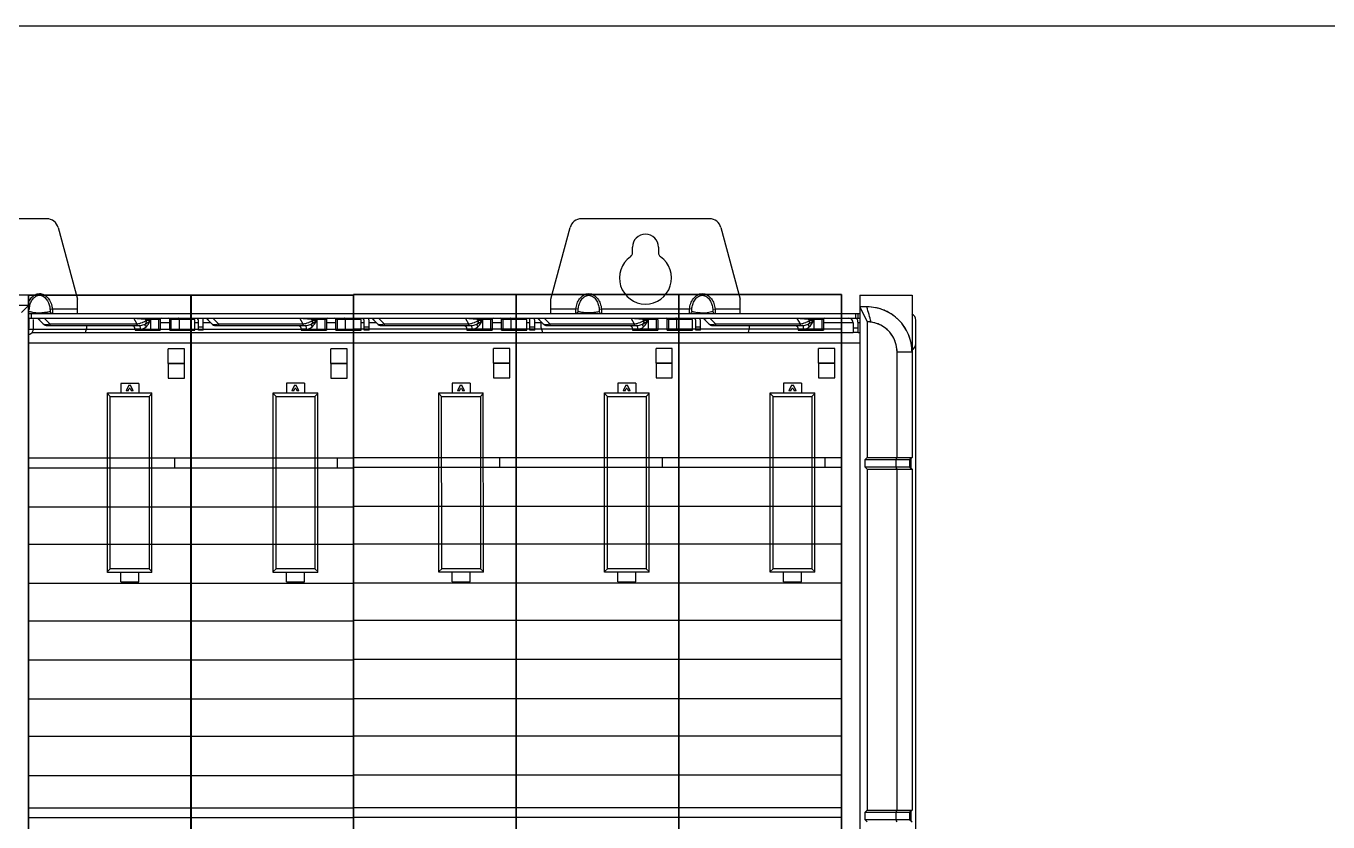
# Model space of a CAD drawing. Header units: millimetres. Extents: x 30557 to 235556, y -116603 to -73383.
# Drawn here: x 53030.9 to 53306.5, y -74001.9 to -73833.4 of the extents above; entities that cross this region are included whole.
import ezdxf

# ---------------------------------------------------------------- set-up
doc = ezdxf.new("R2010")
doc.units = ezdxf.units.MM

# ---------------------------------------------------------------- blocks, each defined once
blk = doc.blocks.new('1756-A10-Z')
at = {"color": 7, "linetype": 'Continuous'}
for p, q in [((215.51, 24.85), (188.4, 24.85)), ((355.83, 24.85), (328.72, 24.85)), ((217.93, 22.99), (222, 7.81)), ((322.23, 7.81), (326.3, 22.99)), ((358.25, 22.99), (362.32, 7.81)), ((339.52, 17.64), (339.52, 18.83)), ((345.03, 18.83), (345.03, 17.64)), ((211.64, 8.7), (201.72, 8.7)), ((211.64, -136.82), (211.64, 8.7)), ((387.68, 8.71), (398.7, 8.71)), ((387.68, 8.71), (387.68, -136.42)), ((398.7, 8.71), (398.7, -25.67)), ((211.64, 6.5), (201.72, 6.5)), ((211.64, 6.5), (210.14, 5)), ((222, 4.8), (222, 7.81)), ((322.23, 4.8), (322.23, 7.81)), ((362.32, 4.8), (362.32, 7.81)), ((389.15, 6.2), (387.68, 6.2)), ((387.68, 6.2), (389.18, 3.05)), ((211.64, 4.8), (387.68, 4.8)), ((211.64, 3.8), (387.68, 3.8)), ((211.69, 3.55), (211.69, 1.69)), ((212.24, 4.8), (212.24, 3.8)), ((212.69, 1.69), (212.69, 3.55)), ((213.64, 3.72), (214.77, 2.59)), ((239.54, 3.55), (239.54, 1.25)), ((241.55, 1.25), (241.55, 3.55)), ((246.87, 1.25), (246.87, 3.55)), ((247.66, 1.25), (247.66, 3.3)), ((248.66, 1.25), (248.66, 3.3)), ((249.32, 3.72), (250.46, 2.59)), ((274.72, 3.55), (274.72, 1.25)), ((276.73, 1.25), (276.73, 3.55)), ((282.05, 1.25), (282.05, 3.55)), ((282.74, 1.25), (282.74, 3.3)), ((283.74, 1.25), (283.74, 3.3)), ((284.4, 3.72), (285.53, 2.59)), ((309.8, 3.55), (309.8, 1.25)), ((311.81, 1.25), (311.81, 3.55)), ((317.13, 1.25), (317.13, 3.55)), ((317.82, 1.25), (317.82, 3.3)), ((318.82, 1.25), (318.82, 3.3)), ((319.48, 3.72), (320.61, 2.59)), ((320.22, 1.79), (320.22, 2.98)), ((344.88, 3.55), (344.88, 1.25)), ((346.88, 1.25), (346.88, 3.55)), ((352.21, 1.25), (352.21, 3.55)), ((352.9, 1.25), (352.9, 3.3)), ((353.9, 1.25), (353.9, 3.3)), ((354.56, 3.72), (355.69, 2.59)), ((379.96, 3.55), (379.96, 1.25)), ((386.27, 2.8), (386.27, 0.79)), ((386.73, 4.8), (386.73, 3.8)), ((387.28, 0.79), (387.28, 2.8)), ((389.18, 3.05), (389.18, -25.67)), ((399.5, -131.13), (399.5, 3.42)), ((212.35, 0.78), (386.27, 0.78)), ((215.59, 2.25), (235.09, 2.25)), ((223.74, 0.78), (224.01, 1.79)), ((224.01, 1.79), (224.01, 2.25)), ((234.22, 1.5), (234.22, 1.25)), ((234.22, 1.25), (239.54, 1.25)), ((241.55, 1.25), (246.87, 1.25)), ((248.66, 1.25), (247.66, 1.25)), ((251.27, 2.25), (270.27, 2.25)), ((269.4, 1.5), (269.4, 1.25)), ((269.4, 1.25), (274.72, 1.25)), ((276.73, 1.25), (282.05, 1.25)), ((283.74, 1.25), (282.74, 1.25)), ((286.35, 2.25), (305.35, 2.25)), ((304.47, 1.5), (304.47, 1.25)), ((304.47, 1.25), (309.8, 1.25)), ((311.81, 1.25), (317.13, 1.25)), ((318.82, 1.25), (317.82, 1.25)), ((320.22, 1.79), (320.5, 0.78)), ((321.43, 2.25), (340.43, 2.25)), ((339.55, 1.5), (339.55, 1.25)), ((339.55, 1.25), (344.88, 1.25)), ((346.88, 1.25), (352.21, 1.25)), ((353.9, 1.25), (352.9, 1.25)), ((356.51, 2.25), (375.51, 2.25)), ((364.05, 0.78), (364.32, 1.79)), ((364.32, 1.79), (364.32, 2.25)), ((374.63, 1.5), (374.63, 1.25)), ((374.63, 1.25), (379.96, 1.25)), ((387.28, 0.79), (386.27, 0.79)), ((387.28, 0.78), (387.68, 0.78)), ((211.64, -1.44), (387.68, -1.42)), ((395.54, -25.67), (395.54, -3.35)), ((231.17, -9.99), (231.17, -12.02)), ((234.98, -9.99), (231.17, -9.99)), ((232.88, -10.39), (232.32, -11.59)), ((232.88, -10.39), (233.27, -10.39)), ((233.83, -11.59), (233.27, -10.39)), ((234.98, -9.99), (234.98, -12.02)), ((270.06, -9.98), (266.24, -9.98)), ((266.24, -9.98), (266.25, -12.01)), ((267.96, -10.38), (267.4, -11.59)), ((267.96, -10.38), (268.35, -10.38)), ((268.91, -11.59), (268.35, -10.38)), ((270.06, -9.98), (270.06, -12.01)), ((305.14, -9.98), (301.32, -9.98)), ((301.32, -9.98), (301.32, -12.01)), ((303.04, -10.38), (302.48, -11.58)), ((303.04, -10.38), (303.42, -10.38)), ((303.99, -11.58), (303.42, -10.38)), ((305.14, -9.98), (305.14, -12.01)), ((340.22, -9.97), (336.4, -9.97)), ((336.4, -9.97), (336.4, -12)), ((338.12, -10.37), (337.56, -11.58)), ((338.12, -10.37), (338.5, -10.37)), ((339.06, -11.58), (338.5, -10.37)), ((340.22, -9.97), (340.22, -12)), ((375.3, -9.97), (371.48, -9.97)), ((371.48, -9.97), (371.48, -12)), ((373.2, -10.37), (372.64, -11.57)), ((373.2, -10.37), (373.58, -10.37)), ((374.14, -11.57), (373.58, -10.37)), ((375.3, -9.97), (375.3, -12)), ((228.36, -12.02), (237.79, -12.01)), ((228.37, -50), (228.36, -12.02)), ((228.36, -12.17), (228.97, -12.77)), ((228.97, -49.25), (228.97, -12.77)), ((228.97, -12.77), (237.18, -12.77)), ((232.72, -11.59), (232.32, -11.59)), ((232.72, -11.59), (232.95, -11.1)), ((233.2, -11.1), (232.95, -11.1)), ((233.2, -11.1), (233.43, -11.59)), ((233.83, -11.59), (233.43, -11.59)), ((237.79, -12.17), (237.18, -12.77)), ((237.18, -12.77), (237.19, -49.25)), ((237.79, -50), (237.79, -12.01)), ((263.44, -12.01), (272.87, -12.01)), ((263.45, -50), (263.44, -12.01)), ((263.44, -12.16), (264.05, -12.76)), ((264.05, -12.76), (272.26, -12.76)), ((264.05, -49.25), (264.05, -12.76)), ((267.8, -11.59), (267.4, -11.59)), ((267.8, -11.59), (268.03, -11.09)), ((268.27, -11.09), (268.03, -11.09)), ((268.27, -11.09), (268.51, -11.59)), ((268.91, -11.59), (268.51, -11.59)), ((272.87, -12.16), (272.26, -12.76)), ((272.26, -12.76), (272.27, -49.25)), ((272.87, -50), (272.87, -12.01)), ((298.52, -12.01), (307.94, -12.01)), ((298.53, -49.99), (298.52, -12.01)), ((298.52, -12.16), (299.12, -12.76)), ((299.12, -12.76), (307.34, -12.76)), ((299.13, -49.24), (299.12, -12.76)), ((302.88, -11.58), (302.48, -11.58)), ((302.88, -11.58), (303.11, -11.09)), ((303.35, -11.09), (303.11, -11.09)), ((303.35, -11.09), (303.58, -11.58)), ((303.99, -11.58), (303.58, -11.58)), ((307.94, -12.16), (307.34, -12.76)), ((307.34, -12.76), (307.35, -49.24)), ((307.95, -49.99), (307.94, -12.01)), ((333.6, -12), (343.02, -12)), ((333.61, -49.99), (333.6, -12)), ((333.6, -12.15), (334.2, -12.76)), ((334.2, -12.76), (342.42, -12.75)), ((334.21, -49.24), (334.2, -12.76)), ((337.96, -11.58), (337.56, -11.58)), ((337.96, -11.58), (338.19, -11.08)), ((338.43, -11.08), (338.19, -11.08)), ((338.43, -11.08), (338.66, -11.58)), ((339.06, -11.58), (338.66, -11.58)), ((343.02, -12.15), (342.42, -12.75)), ((342.42, -12.75), (342.43, -49.24)), ((343.03, -49.99), (343.02, -12)), ((368.68, -12), (378.1, -12)), ((368.69, -49.99), (368.68, -12)), ((368.68, -12.15), (369.28, -12.75)), ((369.28, -12.75), (377.5, -12.75)), ((369.29, -49.23), (369.28, -12.75)), ((373.04, -11.57), (372.64, -11.57)), ((373.04, -11.57), (373.27, -11.08)), ((373.51, -11.08), (373.27, -11.08)), ((373.51, -11.08), (373.74, -11.57)), ((374.14, -11.57), (373.74, -11.57)), ((378.1, -12.15), (377.5, -12.75)), ((377.5, -12.75), (377.51, -49.23)), ((378.11, -49.98), (378.1, -12)), ((388.68, -26.17), (389.18, -25.67)), ((398.2, -26.17), (388.68, -26.17)), ((388.68, -26.17), (388.68, -27.67)), ((389.18, -25.67), (398.7, -25.67)), ((395.32, -27.67), (395.32, -26.17)), ((398.7, -25.67), (398.2, -26.17)), ((398.2, -26.17), (398.2, -27.67)), ((398.5, -27.97), (398.5, -25.87)), ((388.68, -27.67), (398.2, -27.67)), ((388.68, -27.67), (389.18, -28.17)), ((389.18, -28.17), (398.7, -28.17)), ((389.18, -28.17), (389.18, -100.34)), ((395.54, -100.34), (395.54, -28.17)), ((398.2, -27.67), (398.7, -28.17)), ((398.7, -28.17), (398.7, -100.34)), ((228.37, -49.85), (228.97, -49.25)), ((237.19, -49.25), (228.97, -49.25)), ((237.79, -49.85), (237.19, -49.25)), ((263.45, -49.85), (264.05, -49.25)), ((272.27, -49.25), (264.05, -49.25)), ((272.87, -49.85), (272.27, -49.25)), ((298.53, -49.84), (299.13, -49.24)), ((307.35, -49.24), (299.13, -49.24)), ((307.95, -49.84), (307.35, -49.24)), ((333.61, -49.84), (334.21, -49.24)), ((342.43, -49.24), (334.21, -49.24)), ((343.03, -49.84), (342.43, -49.24)), ((368.69, -49.84), (369.29, -49.23)), ((377.51, -49.23), (369.29, -49.23)), ((378.11, -49.83), (377.51, -49.23)), ((237.79, -50), (228.37, -50)), ((231.17, -52.03), (231.17, -50)), ((231.17, -52.03), (234.99, -52.03)), ((234.99, -52.03), (234.99, -50)), ((272.87, -50), (263.45, -50)), ((266.25, -52.03), (266.25, -50)), ((266.25, -52.03), (270.07, -52.03)), ((270.07, -52.03), (270.07, -50)), ((307.95, -49.99), (298.53, -49.99)), ((301.33, -52.02), (301.33, -49.99)), ((301.33, -52.02), (305.15, -52.02)), ((305.15, -52.02), (305.15, -49.99)), ((343.03, -49.99), (333.61, -49.99)), ((336.41, -52.02), (336.41, -49.99)), ((336.41, -52.02), (340.23, -52.02)), ((340.23, -52.02), (340.23, -49.99)), ((378.11, -49.98), (368.69, -49.99)), ((371.49, -52.02), (371.49, -49.99)), ((371.49, -52.02), (375.31, -52.01)), ((375.31, -52.01), (375.31, -49.99)), ((388.68, -100.84), (389.18, -100.34)), ((398.2, -100.84), (388.68, -100.84)), ((388.68, -100.84), (388.68, -102.34)), ((389.18, -100.34), (398.7, -100.34)), ((395.32, -102.34), (395.32, -100.84)), ((398.7, -100.34), (398.2, -100.84)), ((398.2, -100.84), (398.2, -102.34)), ((398.5, -102.64), (398.5, -100.54)), ((388.68, -102.34), (398.2, -102.34)), ((388.68, -102.34), (389.18, -102.84)), ((398.2, -102.34), (398.7, -102.84))]:
    blk.add_line(p, q, dxfattribs=at)
at = {"color": 9, "linetype": 'Continuous'}
for p, q in [((211.76, 5.74), (211.64, 5.76)), ((211.75, 5.51), (211.76, 5.74)), ((216.2, 5.74), (216.7, 5.8)), ((216.7, 5.8), (222, 5.8)), ((322.23, 5.8), (327.53, 5.8)), ((328.03, 5.74), (327.53, 5.8)), ((332.47, 5.74), (332.96, 5.8)), ((332.96, 5.8), (351.59, 5.8)), ((352.08, 5.74), (351.59, 5.8)), ((356.52, 5.74), (357.01, 5.8)), ((357.01, 5.8), (362.32, 5.8)), ((211.74, 3.8), (211.74, 4.8)), ((212.6, 5.02), (212.33, 5.06)), ((213.22, 4.97), (212.6, 5.02)), ((215.07, 4.99), (214.45, 4.95)), ((216.19, 2.59), (215.06, 3.72)), ((233.92, 3.72), (215.06, 3.72)), ((233.92, 3.72), (234.57, 2.59)), ((239.54, 3.55), (236.58, 3.55)), ((236.66, 3.41), (236.58, 3.55)), ((236.66, 3.41), (237.49, 3.41)), ((237.49, 3.41), (237.49, 1.25)), ((239.27, 1.25), (239.27, 3.55)), ((241.55, 2.8), (239.54, 2.8)), ((246.87, 3.55), (241.55, 3.55)), ((241.81, 3.55), (241.81, 1.25)), ((243.6, 1.25), (243.6, 3.55)), ((247.66, 2.8), (246.87, 2.8)), ((250.25, 2.8), (248.66, 2.8)), ((269.1, 3.72), (250.74, 3.72)), ((251.87, 2.59), (250.74, 3.72)), ((269.1, 3.72), (269.75, 2.59)), ((274.72, 3.55), (271.76, 3.55)), ((271.84, 3.41), (271.76, 3.55)), ((271.84, 3.41), (272.67, 3.41)), ((272.67, 3.41), (272.67, 1.25)), ((274.45, 1.25), (274.45, 3.55)), ((276.73, 2.8), (274.72, 2.8)), ((282.05, 3.55), (276.73, 3.55)), ((276.99, 3.55), (276.99, 1.25)), ((278.78, 1.25), (278.78, 3.55)), ((282.74, 2.8), (282.05, 2.8)), ((285.33, 2.8), (283.74, 2.8)), ((304.18, 3.72), (285.82, 3.72)), ((286.95, 2.59), (285.82, 3.72)), ((304.18, 3.72), (304.83, 2.59)), ((309.8, 3.55), (306.84, 3.55)), ((306.92, 3.41), (306.84, 3.55)), ((306.92, 3.41), (307.75, 3.41)), ((307.75, 3.41), (307.75, 1.25)), ((309.53, 1.25), (309.53, 3.55)), ((311.81, 2.8), (309.8, 2.8)), ((317.13, 3.55), (311.81, 3.55)), ((312.07, 3.55), (312.07, 1.25)), ((313.86, 1.25), (313.86, 3.55)), ((317.82, 2.8), (317.13, 2.8)), ((320.22, 2.8), (318.82, 2.8)), ((339.26, 3.72), (320.9, 3.72)), ((322.03, 2.59), (320.9, 3.72)), ((329.79, 4.95), (329.17, 4.99)), ((339.26, 3.72), (339.91, 2.59)), ((344.88, 3.55), (341.92, 3.55)), ((342, 3.41), (341.92, 3.55)), ((342, 3.41), (342.83, 3.41)), ((342.83, 3.41), (342.83, 1.25)), ((344.61, 1.25), (344.61, 3.55)), ((352.21, 3.55), (346.88, 3.55)), ((347.15, 3.55), (347.15, 1.25)), ((348.94, 1.25), (348.94, 3.55)), ((352.11, 5.22), (352.08, 5.24)), ((352.21, 5.17), (352.11, 5.22)), ((352.92, 5.02), (352.64, 5.06)), ((353.84, 4.95), (353.22, 4.99)), ((374.34, 3.72), (355.98, 3.72)), ((357.11, 2.59), (355.98, 3.72)), ((374.34, 3.72), (374.99, 2.59)), ((379.96, 3.55), (376.99, 3.55)), ((377.08, 3.41), (376.99, 3.55)), ((377.08, 3.41), (377.91, 3.41)), ((377.91, 3.41), (377.91, 1.25)), ((379.69, 1.25), (379.69, 3.55)), ((386.27, 2.8), (379.96, 2.8)), ((387.24, 4.8), (387.24, 3.8)), ((387.68, 2.8), (387.28, 2.8)), ((216.19, 2.59), (216.19, 2.25)), ((216.19, 2.59), (234.57, 2.59)), ((235.36, 1.5), (234.22, 1.5)), ((234.57, 2.59), (234.57, 2.25)), ((247.66, 2), (248.66, 2)), ((251.87, 2.59), (251.87, 2.25)), ((251.87, 2.59), (269.75, 2.59)), ((270.54, 1.5), (269.4, 1.5)), ((269.75, 2.59), (269.75, 2.25)), ((282.74, 2), (283.74, 2)), ((286.95, 2.59), (304.83, 2.59)), ((286.95, 2.59), (286.95, 2.25)), ((305.62, 1.5), (304.47, 1.5)), ((304.83, 2.59), (304.83, 2.25)), ((317.82, 2), (318.82, 2)), ((322.03, 2.59), (339.91, 2.59)), ((322.03, 2.59), (322.03, 2.25)), ((340.7, 1.5), (339.55, 1.5)), ((339.91, 2.59), (339.91, 2.25)), ((352.9, 2), (353.9, 2)), ((357.11, 2.59), (374.99, 2.59)), ((357.11, 2.59), (357.11, 2.25)), ((375.77, 1.5), (374.63, 1.5)), ((374.99, 2.59), (374.99, 2.25)), ((386.27, 1.79), (387.28, 1.79)), ((398.7, -3.35), (395.54, -3.35))]:
    blk.add_line(p, q, dxfattribs=at)
at = {"color": 7, "linetype": 'Continuous'}
for centre, radius, start, end in [((215.51, 22.34), 2.51, 15, 90), ((328.72, 22.34), 2.51, 90, 165), ((355.83, 22.34), 2.51, 15, 90), ((342.27, 18.83), 2.76, 0, 180), ((342.27, 12.32), 5.51, 125.2344, 54.7093), ((338.52, 17.64), 1, 305.2344, 0), ((346.03, 17.64), 1, 180, 234.7656), ((389.14, -3.36), 9.56, 78.8814, 89.9549), ((389.15, -3.35), 9.55, 0, 90), ((389.13, -3.46), 9.67, 74.2234, 78.9003), ((389.15, -3.37), 9.57, 67.5257, 74.2309), ((212.94, 3.55), 1.25, 167.9821, 180), ((239.79, 3.55), 0.251, 90, 180), ((241.3, 3.55), 0.251, 0, 90), ((247.16, 3.3), 0.501, 0, 59.8811), ((247.16, 3.3), 1.5, 0, 19.7047), ((274.97, 3.55), 0.251, 90, 180), ((276.48, 3.55), 0.251, 0, 90), ((282.24, 3.3), 0.501, 0, 59.8811), ((282.24, 3.3), 1.5, 0, 19.7047), ((310.05, 3.55), 0.251, 90, 180), ((311.55, 3.55), 0.251, 0, 90), ((317.32, 3.3), 0.501, 0, 59.8811), ((317.32, 3.3), 1.5, 0, 19.7047), ((346.63, 3.55), 0.251, 0, 90), ((352.4, 3.3), 0.501, 0, 59.8811), ((352.4, 3.3), 1.5, 0, 19.7047), ((380.21, 3.55), 0.251, 90, 180), ((385.27, 2.8), 1, 0, 90), ((385.27, 2.8), 2, 0, 30.6086), ((389.15, -3.36), 6.4, 81.7965, 89.7258), ((389.15, -3.34), 6.39, 88.9647, 89.7305), ((389.15, -3.35), 6.39, 87.0836, 88.9645), ((389.15, -3.35), 6.4, 84.4388, 87.0836), ((389.15, -3.35), 6.39, 82.5776, 84.4388), ((389.15, -3.34), 6.39, 81.7918, 82.5774), ((389.14, -3.38), 6.42, 68.205, 81.7517), ((389.15, -3.35), 6.39, 0, 81.7918), ((389.19, -3.28), 9.48, 61.945, 67.5057), ((389.15, -3.34), 9.54, 55.9434, 61.942), ((389.13, -3.37), 9.58, 48.7747, 55.9401), ((389.14, -3.36), 9.56, 44.4925, 48.772), ((389.13, -3.37), 9.58, 34.5763, 44.4814), ((398.13, 3.42), 1.38, 0, 67.3162), ((211.19, 1.69), 1.5, 287.7984, 0), ((211.19, 1.69), 0.501, 337.3432, 0), ((215.59, 3.41), 1.15, 225.0001, 270), ((233.46, 1.5), 0.752, 0, 60), ((251.27, 3.41), 1.15, 225.0001, 270), ((268.64, 1.5), 0.752, 0, 60), ((286.35, 3.41), 1.15, 225.0001, 270), ((303.72, 1.5), 0.752, 0, 60), ((321.43, 3.41), 1.15, 225.0001, 270), ((338.8, 1.5), 0.752, 0, 60), ((356.51, 3.41), 1.15, 225.0001, 270), ((373.88, 1.5), 0.752, 0, 60), ((389.16, -3.34), 6.38, 60.4017, 68.2029), ((389.15, -3.34), 6.39, 54.5269, 60.3796), ((389.13, -3.37), 6.43, 42.1146, 54.524), ((389.19, -3.31), 6.34, 40.8974, 42.085), ((389.12, -3.36), 6.42, 27.2727, 40.8563), ((389.15, -3.35), 9.55, 33.1022, 34.5673), ((389.19, -3.33), 9.51, 22.0132, 33.1008), ((389.23, -3.31), 9.47, 21.6924, 21.9883), ((389.1, -3.36), 9.6, 0.0592, 21.7041), ((389.15, -3.35), 6.39, 21.898, 27.2685), ((389.16, -3.34), 6.38, 13.5904, 21.8762), ((389.12, -3.35), 6.42, 0.0402, 13.5877), ((398.13, -1.59), 1.38, 292.6838, 0), ((166.52, 75.41), 250.34, 336.0607, 336.1861), ((166.52, -129.25), 250.34, 23.8139, 23.9393), ((166.52, 0.74), 250.34, 336.0607, 336.1861), ((166.52, -203.92), 250.34, 23.8139, 23.9393)]:
    blk.add_arc(centre, radius, start, end, dxfattribs=at)
at = {"color": 9, "linetype": 'Continuous'}
for centre, radius, start, end in [((216.92, 5.16), 5.19, 165.8379, 173.5925), ((48.49, -92.04), 354.54, 15.5462, 16.0875), ((213.94, 17.74), 12.79, 266.7562, 268.1516), ((213.98, 18.89), 13.94, 268.1439, 269.408), ((213.98, 19.27), 14.32, 269.4026, 270.6271), ((213.99, 18.87), 13.92, 270.6217, 271.8891), ((213.8, -21.98), 25.73, 88.202, 89.1685), ((213.17, -43.01), 46.77, 87.688, 88.246), ((232.77, -33.72), 37.47, 87.1671, 88.2388), ((232.58, -37.74), 41.49, 86.6564, 87.1871), ((232.67, -36.35), 40.09, 86.0929, 86.6603), ((233.74, 8.12), 5.59, 284.7498, 290.9039), ((232.99, -31.65), 35.38, 85.448, 86.099), ((233.61, -23.97), 27.68, 84.6353, 85.4601), ((234.51, -14.5), 18.16, 83.4666, 84.667), ((235.34, 3.41), 1.32, 345.1743, 0.0043), ((249.48, -21.98), 25.73, 88.202, 89.1685), ((248.85, -43.01), 46.77, 87.688, 88.246), ((267.95, -33.72), 37.47, 87.1671, 88.2388), ((267.76, -37.74), 41.49, 86.6564, 87.1871), ((267.85, -36.35), 40.09, 86.0929, 86.6603), ((268.92, 8.12), 5.59, 284.7498, 290.9039), ((268.17, -31.65), 35.38, 85.448, 86.099), ((268.79, -23.97), 27.68, 84.6353, 85.4601), ((269.69, -14.5), 18.16, 83.4666, 84.667), ((270.51, 3.41), 1.32, 345.1743, 0.0043), ((284.56, -21.98), 25.73, 88.202, 89.1685), ((283.93, -43.01), 46.77, 87.688, 88.246), ((303.03, -33.72), 37.47, 87.1671, 88.2388), ((302.84, -37.74), 41.49, 86.6564, 87.1871), ((302.93, -36.35), 40.09, 86.0929, 86.6603), ((304, 8.12), 5.59, 284.7498, 290.9039), ((303.25, -31.65), 35.38, 85.448, 86.099), ((303.87, -23.97), 27.68, 84.6353, 85.4601), ((304.77, -14.5), 18.16, 83.4666, 84.667), ((305.59, 3.41), 1.32, 345.1743, 0.0043), ((319.64, -21.98), 25.73, 88.202, 89.1685), ((319.01, -43.01), 46.77, 87.688, 88.246), ((338.11, -33.72), 37.47, 87.1671, 88.2388), ((337.92, -37.74), 41.49, 86.6564, 87.1871), ((338.01, -36.35), 40.09, 86.0929, 86.6603), ((339.08, 8.12), 5.59, 284.7498, 290.9039), ((338.33, -31.65), 35.38, 85.448, 86.099), ((338.95, -23.97), 27.68, 84.6353, 85.4601), ((339.85, -14.5), 18.16, 83.4666, 84.667), ((340.67, 3.41), 1.32, 345.1743, 0.0043), ((353.94, 13.47), 8.51, 263.1212, 265.1579), ((354.3, 18.7), 13.76, 268.0953, 273.228), ((354.46, 15.83), 10.88, 273.2634, 274.8959), ((354.72, -21.98), 25.73, 88.202, 89.1685), ((354.67, 13.43), 8.47, 274.8716, 276.9097), ((354.09, -43.01), 46.77, 87.688, 88.246), ((373.19, -33.72), 37.47, 87.1671, 88.2388), ((373, -37.74), 41.49, 86.6564, 87.1871), ((373.09, -36.35), 40.09, 86.0929, 86.6603), ((374.16, 8.12), 5.59, 284.7498, 290.9039), ((373.41, -31.65), 35.38, 85.448, 86.099), ((374.03, -23.97), 27.68, 84.6353, 85.4601), ((374.93, -14.5), 18.16, 83.4666, 84.667), ((375.75, 3.41), 1.32, 345.1743, 0.0043), ((214.33, 10.78), 8.39, 282.3932, 282.8104), ((233.7, 8.21), 5.69, 278.8504, 283.2915), ((233.66, 8.4), 5.88, 283.2481, 284.8125), ((250.01, 10.78), 8.39, 282.3932, 282.8104), ((268.88, 8.21), 5.69, 278.8504, 283.2915), ((268.84, 8.4), 5.88, 283.2481, 284.8125), ((285.09, 10.78), 8.39, 282.3932, 282.8104), ((303.96, 8.21), 5.69, 278.8504, 283.2915), ((303.92, 8.4), 5.88, 283.2481, 284.8125), ((320.17, 10.78), 8.39, 282.3932, 282.8104), ((339.04, 8.21), 5.69, 278.8504, 283.2915), ((339, 8.4), 5.88, 283.2481, 284.8125), ((355.25, 10.78), 8.39, 282.3932, 282.8104), ((374.12, 8.21), 5.69, 278.8504, 283.2915), ((374.08, 8.4), 5.88, 283.2481, 284.8125)]:
    blk.add_arc(centre, radius, start, end, dxfattribs=at)
for points, knots in [([(211.63, 7.15), (211.76, 7.44), (212.08, 8.01), (212.78, 8.7), (213.7, 9.08), (215.02, 8.93), (216.25, 7.69), (216.62, 6.44), (216.7, 5.8)], [0, 0, 0, 0, 0.125889, 0.251544, 0.37676, 0.501776, 0.749363, 1, 1, 1, 1]), ([(211.89, 6.43), (211.96, 6.72), (212.17, 7.3), (212.66, 8.07), (213.4, 8.64), (214.68, 8.73), (215.84, 7.5), (216.14, 6.34), (216.2, 5.74)], [0, 0, 0, 0, 0.126076, 0.252092, 0.37774, 0.502668, 0.749063, 1, 1, 1, 1]), ([(327.53, 5.8), (327.58, 6.18), (327.76, 6.93), (328.28, 7.95), (329.11, 8.78), (330.25, 9.14), (331.39, 8.78), (332.21, 7.95), (332.74, 6.93), (332.91, 6.18), (332.96, 5.8)], [0, 0, 0, 0, 0.125467, 0.250797, 0.375761, 0.499997, 0.624234, 0.7492, 0.874531, 1, 1, 1, 1]), ([(328.03, 5.74), (328.06, 6.07), (328.2, 6.72), (328.6, 7.64), (329.26, 8.41), (330.25, 8.79), (331.24, 8.41), (331.89, 7.64), (332.3, 6.72), (332.43, 6.07), (332.47, 5.74)], [0, 0, 0, 0, 0.125379, 0.250713, 0.375821, 0.499999, 0.624176, 0.749286, 0.87462, 1, 1, 1, 1]), ([(351.59, 5.8), (351.64, 6.18), (351.81, 6.93), (352.34, 7.95), (353.16, 8.78), (354.3, 9.14), (355.44, 8.78), (356.27, 7.95), (356.79, 6.93), (356.97, 6.18), (357.01, 5.8)], [0, 0, 0, 0, 0.125467, 0.250797, 0.375761, 0.499997, 0.624234, 0.7492, 0.874531, 1, 1, 1, 1]), ([(352.08, 5.74), (352.12, 6.07), (352.25, 6.72), (352.66, 7.64), (353.31, 8.41), (354.3, 8.79), (355.29, 8.41), (355.94, 7.64), (356.35, 6.72), (356.48, 6.07), (356.52, 5.74)], [0, 0, 0, 0, 0.125379, 0.250713, 0.375821, 0.499999, 0.624176, 0.749286, 0.87462, 1, 1, 1, 1]), ([(216.2, 5.74), (216.22, 5.63), (216.23, 5.47), (216.22, 5.32), (216.22, 5.25), (216.2, 5.24)], [0, 0, 0, 0, 0.667567, 0.889054, 1, 1, 1, 1]), ([(216.7, 5.8), (216.71, 5.67), (216.72, 5.44), (216.72, 5.14), (216.72, 4.92), (216.71, 4.84), (216.7, 4.8), (216.7, 4.8)], [0, 0, 0, 0, 0.381581, 0.705082, 0.92123, 0.978243, 1, 1, 1, 1]), ([(327.53, 4.8), (327.53, 4.8), (327.52, 4.84), (327.51, 4.92), (327.51, 5.14), (327.51, 5.44), (327.53, 5.67), (327.53, 5.8)], [0, 0, 0, 0, 0.021757, 0.07877, 0.294918, 0.618419, 1, 1, 1, 1]), ([(328.03, 5.24), (328.01, 5.25), (328.01, 5.32), (328, 5.47), (328.01, 5.63), (328.03, 5.74)], [0, 0, 0, 0, 0.110924, 0.332358, 1, 1, 1, 1]), ([(332.47, 5.74), (332.48, 5.63), (332.49, 5.47), (332.48, 5.32), (332.48, 5.25), (332.47, 5.24)], [0, 0, 0, 0, 0.667567, 0.889054, 1, 1, 1, 1]), ([(332.96, 5.8), (332.97, 5.67), (332.98, 5.44), (332.98, 5.14), (332.98, 4.92), (332.97, 4.84), (332.97, 4.8), (332.96, 4.8)], [0, 0, 0, 0, 0.38158, 0.705082, 0.92123, 0.978243, 1, 1, 1, 1]), ([(351.57, 5.09), (351.57, 5.14), (351.57, 5.38), (351.58, 5.62), (351.59, 5.8)], [0, 0, 0, 0, 0.214221, 1, 1, 1, 1]), ([(352.08, 5.24), (352.07, 5.25), (352.07, 5.32), (352.06, 5.47), (352.07, 5.63), (352.08, 5.74)], [0, 0, 0, 0, 0.110924, 0.332358, 1, 1, 1, 1]), ([(356.52, 5.74), (356.53, 5.63), (356.55, 5.47), (356.53, 5.32), (356.54, 5.25), (356.52, 5.24)], [0, 0, 0, 0, 0.667567, 0.889054, 1, 1, 1, 1]), ([(357.01, 5.8), (357.02, 5.71), (357.03, 5.4), (357.05, 5.09), (357.03, 4.88)], [0, 0, 0, 0, 0.314008, 1, 1, 1, 1]), ([(211.76, 5.24), (211.74, 5.26), (211.75, 5.37), (211.75, 5.45), (211.75, 5.51)], [0, 0, 0, 0, 0.32808, 1, 1, 1, 1]), ([(211.89, 5.17), (211.88, 5.18), (211.83, 5.19), (211.79, 5.22), (211.76, 5.24)], [0, 0, 0, 0, 0.304581, 1, 1, 1, 1]), ([(212.33, 5.06), (212.28, 5.07), (212.13, 5.1), (211.99, 5.13), (211.89, 5.17)], [0, 0, 0, 0, 0.312595, 1, 1, 1, 1]), ([(213.64, 3.72), (213.62, 3.75), (213.97, 3.74), (214.03, 3.75), (214.17, 3.75)], [0, 0, 0, 0, 0.195962, 1, 1, 1, 1]), ([(215.64, 5.06), (215.6, 5.05), (215.41, 5.02), (215.22, 5), (215.07, 4.99)], [0, 0, 0, 0, 0.213499, 1, 1, 1, 1]), ([(216.08, 5.17), (216.05, 5.16), (215.91, 5.11), (215.76, 5.08), (215.64, 5.06)], [0, 0, 0, 0, 0.190763, 1, 1, 1, 1]), ([(216.2, 5.24), (216.18, 5.22), (216.14, 5.19), (216.09, 5.18), (216.08, 5.17)], [0, 0, 0, 0, 0.69559, 1, 1, 1, 1]), ([(235.73, 2.9), (235.78, 2.92), (235.96, 2.99), (236.13, 3.07), (236.25, 3.13)], [0, 0, 0, 0, 0.264377, 1, 1, 1, 1]), ([(236.25, 3.13), (236.29, 3.16), (236.43, 3.24), (236.57, 3.33), (236.66, 3.41)], [0, 0, 0, 0, 0.274333, 1, 1, 1, 1]), ([(236.33, 2.55), (236.45, 2.61), (236.87, 2.85), (237.25, 3.15), (237.49, 3.41)], [0, 0, 0, 0, 0.27955, 1, 1, 1, 1]), ([(236.53, 1.99), (236.64, 2.09), (237.03, 2.51), (237.33, 3.02), (237.49, 3.41)], [0, 0, 0, 0, 0.264122, 1, 1, 1, 1]), ([(239.27, 3.55), (239.27, 3.61), (239.31, 3.74), (239.43, 3.8), (239.49, 3.8)], [0, 0, 0, 0, 0.525326, 1, 1, 1, 1]), ([(243.6, 3.55), (243.6, 3.61), (243.56, 3.74), (243.44, 3.8), (243.38, 3.8)], [0, 0, 0, 0, 0.525326, 1, 1, 1, 1]), ([(249.32, 3.72), (249.3, 3.75), (249.65, 3.74), (249.71, 3.75), (249.85, 3.75)], [0, 0, 0, 0, 0.195962, 1, 1, 1, 1]), ([(270.91, 2.9), (270.96, 2.92), (271.14, 2.99), (271.31, 3.07), (271.43, 3.13)], [0, 0, 0, 0, 0.264377, 1, 1, 1, 1]), ([(271.43, 3.13), (271.47, 3.16), (271.61, 3.24), (271.75, 3.33), (271.84, 3.41)], [0, 0, 0, 0, 0.274333, 1, 1, 1, 1]), ([(271.51, 2.55), (271.63, 2.61), (272.05, 2.85), (272.43, 3.15), (272.67, 3.41)], [0, 0, 0, 0, 0.27955, 1, 1, 1, 1]), ([(271.71, 1.99), (271.82, 2.09), (272.21, 2.51), (272.51, 3.02), (272.67, 3.41)], [0, 0, 0, 0, 0.264122, 1, 1, 1, 1]), ([(274.45, 3.55), (274.45, 3.61), (274.49, 3.74), (274.61, 3.8), (274.67, 3.8)], [0, 0, 0, 0, 0.525326, 1, 1, 1, 1]), ([(278.78, 3.55), (278.78, 3.61), (278.74, 3.74), (278.62, 3.8), (278.56, 3.8)], [0, 0, 0, 0, 0.525326, 1, 1, 1, 1]), ([(284.4, 3.72), (284.38, 3.75), (284.73, 3.74), (284.79, 3.75), (284.93, 3.75)], [0, 0, 0, 0, 0.195962, 1, 1, 1, 1]), ([(305.99, 2.9), (306.04, 2.92), (306.22, 2.99), (306.39, 3.07), (306.51, 3.13)], [0, 0, 0, 0, 0.264377, 1, 1, 1, 1]), ([(306.51, 3.13), (306.55, 3.16), (306.69, 3.24), (306.83, 3.33), (306.92, 3.41)], [0, 0, 0, 0, 0.274333, 1, 1, 1, 1]), ([(306.59, 2.55), (306.71, 2.61), (307.13, 2.85), (307.51, 3.15), (307.75, 3.41)], [0, 0, 0, 0, 0.27955, 1, 1, 1, 1]), ([(306.78, 1.99), (306.9, 2.09), (307.29, 2.51), (307.59, 3.02), (307.75, 3.41)], [0, 0, 0, 0, 0.264122, 1, 1, 1, 1]), ([(309.53, 3.55), (309.53, 3.61), (309.57, 3.74), (309.69, 3.8), (309.75, 3.8)], [0, 0, 0, 0, 0.525326, 1, 1, 1, 1]), ([(313.86, 3.55), (313.86, 3.61), (313.82, 3.74), (313.7, 3.8), (313.64, 3.8)], [0, 0, 0, 0, 0.525326, 1, 1, 1, 1]), ([(319.48, 3.72), (319.46, 3.75), (319.81, 3.74), (319.87, 3.75), (320.01, 3.75)], [0, 0, 0, 0, 0.195962, 1, 1, 1, 1]), ([(328.15, 5.17), (328.14, 5.18), (328.09, 5.19), (328.05, 5.22), (328.03, 5.24)], [0, 0, 0, 0, 0.30458, 1, 1, 1, 1]), ([(328.59, 5.06), (328.54, 5.07), (328.4, 5.1), (328.25, 5.13), (328.15, 5.17)], [0, 0, 0, 0, 0.312595, 1, 1, 1, 1]), ([(329.17, 4.99), (329.11, 4.99), (328.92, 5.01), (328.73, 5.04), (328.59, 5.06)], [0, 0, 0, 0, 0.28772, 1, 1, 1, 1]), ([(331.33, 4.99), (331.22, 4.98), (330.71, 4.95), (330.19, 4.94), (329.79, 4.95)], [0, 0, 0, 0, 0.220188, 1, 1, 1, 1]), ([(332.47, 5.24), (332.37, 5.16), (331.97, 5.07), (331.6, 5.01), (331.33, 4.99)], [0, 0, 0, 0, 0.316832, 1, 1, 1, 1]), ([(332.47, 5.24), (332.48, 5.12), (332.6, 4.89), (332.84, 4.8), (332.96, 4.8)], [0, 0, 0, 0, 0.501133, 1, 1, 1, 1]), ([(341.07, 2.9), (341.12, 2.92), (341.29, 2.99), (341.47, 3.07), (341.59, 3.13)], [0, 0, 0, 0, 0.264377, 1, 1, 1, 1]), ([(341.59, 3.13), (341.63, 3.16), (341.77, 3.24), (341.91, 3.33), (342, 3.41)], [0, 0, 0, 0, 0.274333, 1, 1, 1, 1]), ([(341.67, 2.55), (341.79, 2.61), (342.21, 2.85), (342.59, 3.15), (342.83, 3.41)], [0, 0, 0, 0, 0.27955, 1, 1, 1, 1]), ([(341.86, 1.99), (341.98, 2.09), (342.37, 2.51), (342.67, 3.02), (342.83, 3.41)], [0, 0, 0, 0, 0.264122, 1, 1, 1, 1]), ([(344.61, 3.55), (344.61, 3.61), (344.65, 3.74), (344.77, 3.8), (344.83, 3.8)], [0, 0, 0, 0, 0.525326, 1, 1, 1, 1]), ([(348.94, 3.55), (348.94, 3.61), (348.9, 3.74), (348.78, 3.8), (348.72, 3.8)], [0, 0, 0, 0, 0.525326, 1, 1, 1, 1]), ([(351.59, 4.8), (351.58, 4.8), (351.57, 4.84), (351.57, 4.92), (351.57, 5.02), (351.57, 5.09)], [0, 0, 0, 0, 0.073771, 0.267092, 1, 1, 1, 1]), ([(352.64, 5.06), (352.6, 5.07), (352.45, 5.1), (352.3, 5.13), (352.21, 5.17)], [0, 0, 0, 0, 0.312595, 1, 1, 1, 1]), ([(354.56, 3.72), (354.54, 3.75), (354.89, 3.74), (354.95, 3.75), (355.09, 3.75)], [0, 0, 0, 0, 0.195962, 1, 1, 1, 1]), ([(356.52, 5.24), (356.45, 5.18), (356.16, 5.09), (355.88, 5.04), (355.68, 5.02)], [0, 0, 0, 0, 0.333374, 1, 1, 1, 1]), ([(356.52, 5.24), (356.54, 5.12), (356.65, 4.89), (356.9, 4.8), (357.01, 4.8)], [0, 0, 0, 0, 0.501133, 1, 1, 1, 1]), ([(376.15, 2.9), (376.2, 2.92), (376.37, 2.99), (376.55, 3.07), (376.67, 3.13)], [0, 0, 0, 0, 0.264377, 1, 1, 1, 1]), ([(376.67, 3.13), (376.71, 3.16), (376.85, 3.24), (376.99, 3.33), (377.08, 3.41)], [0, 0, 0, 0, 0.274333, 1, 1, 1, 1]), ([(376.75, 2.55), (376.87, 2.61), (377.29, 2.85), (377.67, 3.15), (377.91, 3.41)], [0, 0, 0, 0, 0.27955, 1, 1, 1, 1]), ([(376.94, 1.99), (377.06, 2.09), (377.45, 2.51), (377.75, 3.02), (377.91, 3.41)], [0, 0, 0, 0, 0.264122, 1, 1, 1, 1]), ([(379.69, 3.55), (379.69, 3.61), (379.73, 3.74), (379.85, 3.8), (379.91, 3.8)], [0, 0, 0, 0, 0.525326, 1, 1, 1, 1]), ([(214.77, 2.59), (214.85, 2.52), (215.13, 2.45), (215.4, 2.46), (215.57, 2.48)], [0, 0, 0, 0, 0.375942, 1, 1, 1, 1]), ([(215.57, 2.48), (215.61, 2.49), (215.8, 2.51), (215.99, 2.55), (216.13, 2.58)], [0, 0, 0, 0, 0.235343, 1, 1, 1, 1]), ([(235.09, 2.25), (235.2, 2.25), (235.63, 2.28), (236.05, 2.4), (236.33, 2.55)], [0, 0, 0, 0, 0.257647, 1, 1, 1, 1]), ([(235.36, 1.5), (235.35, 1.68), (235.35, 1.92), (235.19, 2.25), (235.09, 2.25)], [0, 0, 0, 0, 0.650744, 1, 1, 1, 1]), ([(236.53, 1.99), (236.47, 2.1), (236.38, 2.27), (236.32, 2.47), (236.33, 2.55)], [0, 0, 0, 0, 0.596406, 1, 1, 1, 1]), ([(250.46, 2.59), (250.53, 2.52), (250.81, 2.45), (251.08, 2.46), (251.25, 2.48)], [0, 0, 0, 0, 0.375942, 1, 1, 1, 1]), ([(251.25, 2.48), (251.29, 2.49), (251.48, 2.51), (251.67, 2.55), (251.81, 2.58)], [0, 0, 0, 0, 0.235343, 1, 1, 1, 1]), ([(270.27, 2.25), (270.38, 2.25), (270.81, 2.28), (271.23, 2.4), (271.51, 2.55)], [0, 0, 0, 0, 0.257647, 1, 1, 1, 1]), ([(270.54, 1.5), (270.53, 1.68), (270.52, 1.92), (270.37, 2.25), (270.27, 2.25)], [0, 0, 0, 0, 0.650744, 1, 1, 1, 1]), ([(271.71, 1.99), (271.65, 2.1), (271.56, 2.27), (271.5, 2.47), (271.51, 2.55)], [0, 0, 0, 0, 0.596406, 1, 1, 1, 1]), ([(285.53, 2.59), (285.61, 2.52), (285.89, 2.45), (286.16, 2.46), (286.33, 2.48)], [0, 0, 0, 0, 0.375942, 1, 1, 1, 1]), ([(286.33, 2.48), (286.37, 2.49), (286.56, 2.51), (286.75, 2.55), (286.89, 2.58)], [0, 0, 0, 0, 0.235343, 1, 1, 1, 1]), ([(305.35, 2.25), (305.46, 2.25), (305.89, 2.28), (306.31, 2.4), (306.59, 2.55)], [0, 0, 0, 0, 0.257647, 1, 1, 1, 1]), ([(305.62, 1.5), (305.61, 1.68), (305.6, 1.92), (305.45, 2.25), (305.35, 2.25)], [0, 0, 0, 0, 0.650744, 1, 1, 1, 1]), ([(306.78, 1.99), (306.73, 2.1), (306.64, 2.27), (306.58, 2.47), (306.59, 2.55)], [0, 0, 0, 0, 0.596406, 1, 1, 1, 1]), ([(320.61, 2.59), (320.69, 2.52), (320.97, 2.45), (321.24, 2.46), (321.41, 2.48)], [0, 0, 0, 0, 0.375942, 1, 1, 1, 1]), ([(321.41, 2.48), (321.45, 2.49), (321.64, 2.51), (321.83, 2.55), (321.97, 2.58)], [0, 0, 0, 0, 0.235343, 1, 1, 1, 1]), ([(340.43, 2.25), (340.54, 2.25), (340.97, 2.28), (341.39, 2.4), (341.67, 2.55)], [0, 0, 0, 0, 0.257647, 1, 1, 1, 1]), ([(340.7, 1.5), (340.69, 1.68), (340.68, 1.92), (340.53, 2.25), (340.43, 2.25)], [0, 0, 0, 0, 0.650744, 1, 1, 1, 1]), ([(341.86, 1.99), (341.81, 2.1), (341.72, 2.27), (341.66, 2.47), (341.67, 2.55)], [0, 0, 0, 0, 0.596406, 1, 1, 1, 1]), ([(355.69, 2.59), (355.77, 2.52), (356.05, 2.45), (356.32, 2.46), (356.48, 2.48)], [0, 0, 0, 0, 0.375942, 1, 1, 1, 1]), ([(356.48, 2.48), (356.53, 2.49), (356.72, 2.51), (356.91, 2.55), (357.05, 2.58)], [0, 0, 0, 0, 0.235343, 1, 1, 1, 1]), ([(375.51, 2.25), (375.62, 2.25), (376.05, 2.28), (376.47, 2.4), (376.75, 2.55)], [0, 0, 0, 0, 0.257647, 1, 1, 1, 1]), ([(375.77, 1.5), (375.77, 1.68), (375.76, 1.92), (375.61, 2.25), (375.51, 2.25)], [0, 0, 0, 0, 0.650744, 1, 1, 1, 1]), ([(376.94, 1.99), (376.88, 2.1), (376.8, 2.27), (376.74, 2.47), (376.75, 2.55)], [0, 0, 0, 0, 0.596406, 1, 1, 1, 1])]:
    blk.add_open_spline(points, degree=3, knots=knots, dxfattribs=at)
for points in [[(211.76, 5.24), (211.75, 5.14), (211.71, 5.05), (211.65, 4.97)], [(216.2, 5.24), (216.22, 5.08), (216.35, 4.91), (216.5, 4.84)], [(236.61, 3.07), (236.56, 2.88), (236.46, 2.69), (236.33, 2.55)], [(241.79, 3.67), (241.8, 3.63), (241.81, 3.59), (241.81, 3.55)], [(271.79, 3.07), (271.74, 2.88), (271.64, 2.69), (271.51, 2.55)], [(276.97, 3.67), (276.98, 3.63), (276.99, 3.59), (276.99, 3.55)], [(306.87, 3.07), (306.82, 2.88), (306.72, 2.69), (306.59, 2.55)], [(312.04, 3.67), (312.06, 3.63), (312.07, 3.59), (312.07, 3.55)], [(327.94, 5.02), (327.86, 4.89), (327.69, 4.8), (327.53, 4.8)], [(328.03, 5.24), (328.02, 5.16), (327.99, 5.08), (327.94, 5.02)], [(341.95, 3.07), (341.9, 2.88), (341.8, 2.69), (341.67, 2.55)], [(347.12, 3.67), (347.14, 3.63), (347.15, 3.59), (347.15, 3.55)], [(352, 5.02), (351.95, 4.95), (351.89, 4.9), (351.82, 4.86)], [(352.08, 5.24), (352.07, 5.16), (352.04, 5.08), (352, 5.02)], [(377.03, 3.07), (376.98, 2.88), (376.88, 2.69), (376.75, 2.55)], [(235.36, 1.5), (235.78, 1.5), (236.21, 1.71), (236.53, 1.99)], [(270.54, 1.5), (270.96, 1.5), (271.39, 1.71), (271.71, 1.99)], [(305.62, 1.5), (306.04, 1.5), (306.47, 1.71), (306.78, 1.99)], [(340.7, 1.5), (341.12, 1.5), (341.55, 1.71), (341.86, 1.99)], [(375.77, 1.5), (376.2, 1.5), (376.63, 1.71), (376.94, 1.99)]]:
    blk.add_open_spline(points, degree=3, dxfattribs=at)
blk = doc.blocks.new('1756-IO-Z')
for p, q in [((0, -142.68), (0, 0)), ((0, 0), (34.42, 0)), ((34.42, 0), (0, 0)), ((0, 0), (0, -142.68)), ((34.42, 0), (0, 0)), ((34.42, 0), (34.42, -142.68)), ((34.42, -142.68), (34.42, 0)), ((0, -7.24), (34.42, -7.24)), ((29.61, -14.47), (29.61, -11.38)), ((33.05, -11.38), (29.61, -11.38)), ((33.05, -14.47), (33.05, -11.38)), ((33.05, -14.47), (29.61, -14.47)), ((29.61, -14.47), (29.61, -17.58)), ((29.61, -14.47), (33.05, -14.47)), ((29.61, -14.47), (29.61, -17.58)), ((33.05, -17.58), (33.05, -14.47)), ((33.05, -17.58), (33.05, -14.47)), ((29.61, -17.58), (33.05, -17.58)), ((29.61, -17.58), (33.05, -17.58)), ((0, -34.47), (34.42, -34.47)), ((30.98, -36.54), (30.98, -34.47)), ((0, -36.54), (34.42, -36.54)), ((0, -44.81), (34.42, -44.81)), ((0, -52.73), (34.42, -52.73)), ((0, -61), (34.42, -61)), ((0, -68.93), (34.42, -68.93)), ((0, -77.2), (34.42, -77.2)), ((0, -85.47), (34.42, -85.47)), ((0, -93.4), (34.42, -93.4)), ((0, -101.68), (34.42, -101.68)), ((0, -108.56), (34.42, -108.56)), ((0, -110.63), (34.42, -110.63)), ((0, -117.53), (34.42, -117.53)), ((0, -125.45), (34.42, -125.45)), ((0, -133.72), (34.42, -133.72)), ((30.98, -142.68), (30.98, -140.27)), ((34.42, -140.27), (30.98, -140.27)), ((34.42, -142.68), (0, -142.68)), ((0, -142.68), (34.42, -142.68)), ((0, -144.74), (0, -142.68)), ((0, -142.68), (0, -144.74)), ((34.42, -144.74), (34.42, -142.68)), ((34.42, -142.68), (34.42, -144.74)), ((34.42, -144.74), (0, -144.74)), ((0, -144.74), (34.42, -144.74))]:
    blk.add_line(p, q)

msp = doc.modelspace()

# ---------------------------------------------------------------- linework, layer by layer
at = {"lineweight": -3}
msp.add_line((53533.98, -73833.4), (52393.98, -73833.4), dxfattribs=at)

# ---------------------------------------------------------------- block references
for name, p in [('1756-A10-Z', (52819.73, -73899.06)), ('1756-IO-Z', (53031.36, -73890.36)), ('1756-IO-Z', (53065.79, -73890.36)), ('1756-IO-Z', (53100.21, -73890.27)), ('1756-IO-Z', (53134.63, -73890.27)), ('1756-IO-Z', (53169.05, -73890.27))]:
    msp.add_blockref(name, p)

doc.saveas('drawing.dxf')
